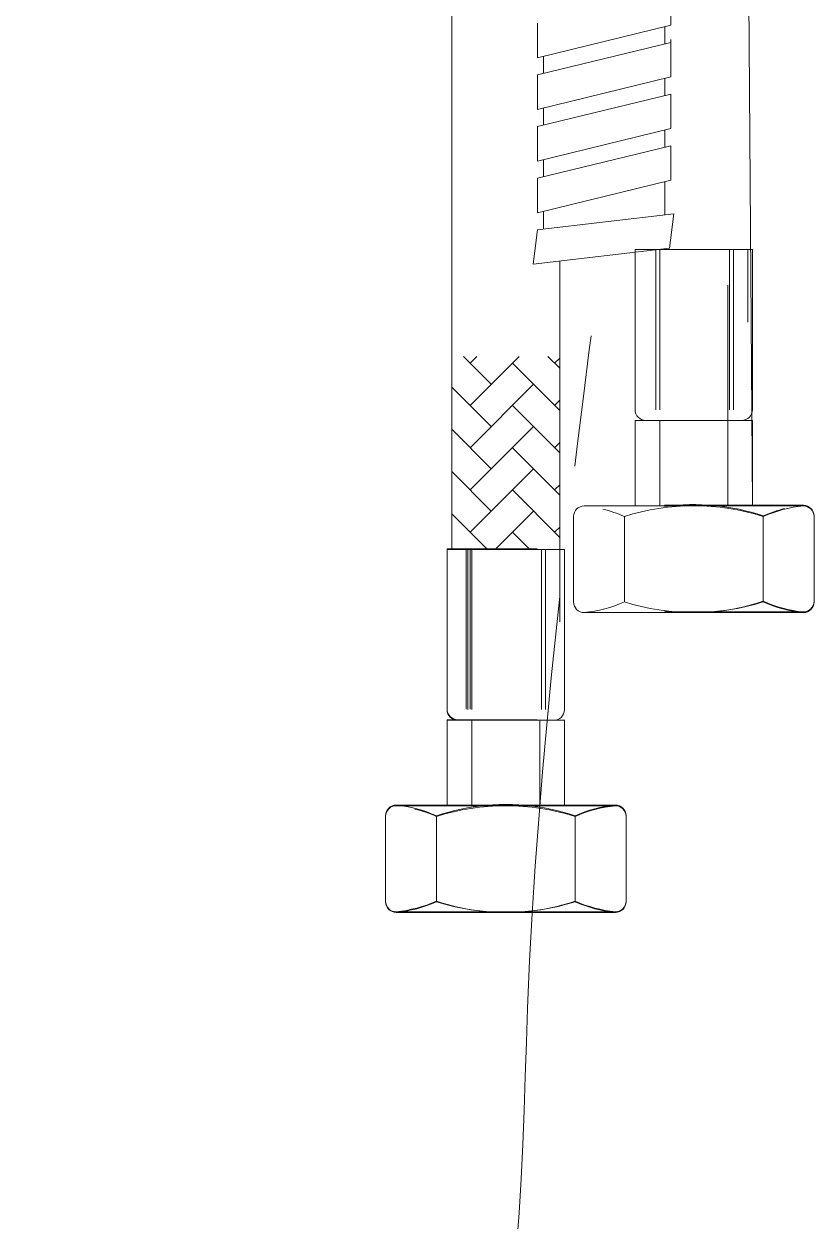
# Model space of a CAD drawing. Header units: inches. Extents: x 20229 to 21001, y -6726 to -5634.
# Drawn here: x 20331 to 20405.1, y -6605.3 to -6493.2 of the extents above; entities that cross this region are included whole.
import ezdxf

# ---------------------------------------------------------------- set-up
doc = ezdxf.new("R2010")
doc.units = ezdxf.units.IN
doc.header["$LTSCALE"] = 4.84
doc.header["$MEASUREMENT"] = 0
doc.linetypes.add('CENTERX2', pattern=[20.32, 12.7, -2.54, 2.54, -2.54])
doc.layers.get('0').update_dxf_attribs({"linetype": 'CONTINUOUS', "lineweight": 13})
doc.layers.add('CENTER', color=1, linetype='CENTERX2', lineweight=15)

msp = doc.modelspace()

# ---------------------------------------------------------------- linework, layer by layer
for p, q in [((20371.11, -6542.35), (20371.11, -6475.66)), ((20399.29, -6538.26), (20398.85, -6475.66)), ((20391.63, -6490.08), (20391.63, -6493.3)), ((20379.13, -6493.11), (20379.13, -6496.34)), ((20391.63, -6493.3), (20379.13, -6496.34)), ((20391.07, -6493.44), (20391.07, -6495.05)), ((20391.63, -6494.92), (20379.13, -6497.95)), ((20391.63, -6494.92), (20391.63, -6494.62)), ((20391.63, -6494.92), (20391.63, -6498.14)), ((20379.69, -6496.2), (20379.69, -6497.82)), ((20379.13, -6497.95), (20379.13, -6501.18)), ((20391.63, -6498.14), (20379.13, -6501.18)), ((20391.07, -6498.28), (20391.07, -6499.89)), ((20391.63, -6499.76), (20379.13, -6502.79)), ((20391.63, -6499.76), (20391.63, -6502.98)), ((20379.69, -6501.04), (20379.69, -6502.66)), ((20379.13, -6502.79), (20379.13, -6506.02)), ((20391.63, -6502.98), (20379.13, -6506.02)), ((20391.07, -6503.12), (20391.07, -6504.73)), ((20391.63, -6504.6), (20379.13, -6507.63)), ((20391.63, -6504.6), (20391.63, -6507.82)), ((20379.69, -6505.88), (20379.69, -6507.49)), ((20379.13, -6507.63), (20379.13, -6510.86)), ((20391.63, -6507.82), (20379.13, -6510.86)), ((20391.07, -6507.96), (20391.07, -6511.08)), ((20379.69, -6510.72), (20379.69, -6512.33)), ((20391.91, -6510.98), (20379.12, -6512.47)), ((20391.91, -6510.98), (20391.51, -6514.18)), ((20379.13, -6512.47), (20378.74, -6515.67)), ((20391.51, -6514.18), (20378.74, -6515.67)), ((20388.29, -6529.32), (20388.29, -6514.32)), ((20399.29, -6514.32), (20388.29, -6514.32)), ((20390.23, -6529.32), (20390.23, -6514.32)), ((20390.6, -6529.32), (20390.6, -6514.32)), ((20397.14, -6529.32), (20397.14, -6514.32)), ((20397.51, -6529.32), (20397.51, -6514.32)), ((20398.86, -6514.32), (20398.86, -6521.1)), ((20399.29, -6529.32), (20399.29, -6514.32)), ((20381.24, -6542.35), (20381.24, -6515.38)), ((20396.97, -6538.26), (20396.97, -6517.66)), ((20388.29, -6538.32), (20388.29, -6530.32)), ((20399.29, -6530.32), (20388.29, -6530.32)), ((20390.62, -6538.32), (20390.62, -6530.32)), ((20396.97, -6538.32), (20396.97, -6530.32)), ((20399.29, -6538.32), (20399.29, -6530.32)), ((20383.52, -6538.32), (20404.06, -6538.32)), ((20399.29, -6538.32), (20388.29, -6538.32)), ((20399.29, -6538.32), (20388.29, -6538.32)), ((20391.06, -6538.26), (20399.29, -6538.26)), ((20404.06, -6538.26), (20391.06, -6538.26)), ((20382.52, -6539.32), (20382.52, -6547.32)), ((20387.29, -6539.32), (20387.29, -6547.32)), ((20400.29, -6539.26), (20400.29, -6547.26)), ((20400.29, -6539.32), (20400.29, -6547.32)), ((20405.06, -6539.26), (20405.06, -6547.26)), ((20405.06, -6539.32), (20405.06, -6547.32)), ((20370.67, -6557.35), (20370.67, -6542.35)), ((20370.67, -6542.35), (20379.12, -6542.35)), ((20370.67, -6557.41), (20370.67, -6542.41)), ((20381.67, -6542.41), (20370.67, -6542.41)), ((20372.46, -6557.35), (20372.46, -6542.35)), ((20372.61, -6557.41), (20372.61, -6542.41)), ((20372.83, -6557.35), (20372.83, -6542.35)), ((20372.98, -6557.41), (20372.98, -6542.41)), ((20379.52, -6557.41), (20379.52, -6542.41)), ((20379.89, -6557.41), (20379.89, -6542.41)), ((20381.23, -6542.41), (20381.23, -6549.19)), ((20381.67, -6557.41), (20381.67, -6542.41)), ((20383.52, -6548.32), (20404.06, -6548.32)), ((20404.06, -6548.26), (20391.06, -6548.26)), ((20370.67, -6558.35), (20379.12, -6558.35)), ((20370.67, -6566.35), (20370.67, -6558.35)), ((20370.67, -6566.41), (20370.67, -6558.41)), ((20381.67, -6558.41), (20370.67, -6558.41)), ((20373, -6566.35), (20373, -6558.35)), ((20373, -6566.41), (20373, -6558.41)), ((20379.35, -6566.41), (20379.35, -6558.41)), ((20381.67, -6566.35), (20381.67, -6558.35)), ((20381.67, -6566.41), (20381.67, -6558.41)), ((20379.12, -6566.35), (20365.9, -6566.35)), ((20365.9, -6566.41), (20386.44, -6566.41)), ((20370.67, -6566.35), (20379.12, -6566.35)), ((20381.67, -6566.41), (20370.67, -6566.41)), ((20381.67, -6566.41), (20370.67, -6566.41)), ((20373.22, -6566.35), (20386.44, -6566.35)), ((20381.67, -6566.35), (20373.22, -6566.35)), ((20364.9, -6567.35), (20364.9, -6575.35)), ((20364.9, -6567.41), (20364.9, -6575.41)), ((20369.67, -6567.35), (20369.67, -6575.35)), ((20369.67, -6567.41), (20369.67, -6575.41)), ((20382.67, -6567.35), (20382.67, -6575.35)), ((20382.67, -6567.41), (20382.67, -6575.41)), ((20387.44, -6567.35), (20387.44, -6575.35)), ((20387.44, -6567.41), (20387.44, -6575.41)), ((20379.12, -6576.35), (20365.9, -6576.35)), ((20365.9, -6576.41), (20386.44, -6576.41)), ((20373.22, -6576.35), (20386.44, -6576.35))]:
    msp.add_line(p, q)
at = {"linetype": 'Continuous'}
for p, q in [((20374.81, -6526.93), (20372.2, -6524.32)), ((20372.83, -6524.95), (20373.46, -6524.32)), ((20372.83, -6528.91), (20377.42, -6524.32)), ((20381.23, -6529.39), (20376.79, -6524.95)), ((20381.23, -6525.43), (20380.12, -6524.32)), ((20380.75, -6524.95), (20381.23, -6524.47)), ((20374.81, -6530.89), (20371.11, -6527.19)), ((20372.83, -6532.87), (20378.77, -6526.93)), ((20380.75, -6528.91), (20381.23, -6528.43)), ((20381.23, -6533.35), (20376.79, -6528.91)), ((20372.83, -6536.83), (20378.77, -6530.89)), ((20374.81, -6534.85), (20371.11, -6531.15)), ((20381.23, -6537.31), (20376.79, -6532.87)), ((20380.75, -6532.87), (20381.23, -6532.39)), ((20374.81, -6538.81), (20371.11, -6535.11)), ((20372.83, -6540.79), (20378.77, -6534.85)), ((20380.75, -6536.83), (20381.23, -6536.35)), ((20381.23, -6541.27), (20376.79, -6536.83)), ((20374.45, -6542.41), (20371.11, -6539.07)), ((20375.17, -6542.41), (20378.77, -6538.81)), ((20378.41, -6542.41), (20376.79, -6540.79)), ((20380.75, -6540.79), (20381.23, -6540.31))]:
    msp.add_line(p, q, dxfattribs=at)
for centre, radius, start, end in [((20389.29, -6529.32), 1, 180, 270), ((20398.29, -6529.32), 1, 270, 0), ((20383.52, -6539.32), 1, 90, 180), ((20382.21, -6550.86), 12.61, 66.2483, 75.936), ((20393.79, -6559.94), 21.63, 72.5082, 107.4918), ((20393.79, -6558.71), 20.51, 71.5208, 97.6563), ((20405.37, -6550.86), 12.61, 95.9497, 113.7517), ((20405.37, -6550.8), 12.61, 104.064, 113.7517), ((20404.06, -6539.26), 1, 0, 90), ((20404.06, -6539.32), 1, 0, 90), ((20383.52, -6547.32), 1, 180, 270), ((20382.21, -6535.78), 12.61, 275.9497, 293.7517), ((20393.79, -6526.69), 21.63, 252.5081, 287.4919), ((20393.79, -6527.81), 20.51, 262.3437, 288.4792), ((20405.37, -6535.72), 12.61, 246.2483, 264.0503), ((20405.37, -6535.78), 12.61, 246.2483, 264.0503), ((20404.06, -6547.26), 1, 270, 0), ((20404.06, -6547.32), 1, 270, 0), ((20371.67, -6557.35), 1, 180, 270), ((20371.67, -6557.41), 1, 180, 270), ((20380.67, -6557.41), 1, 270, 0), ((20365.9, -6567.35), 1, 90, 180), ((20365.9, -6567.41), 1, 90, 180), ((20364.59, -6578.89), 12.61, 66.2483, 84.0503), ((20364.59, -6578.95), 12.61, 66.2483, 75.936), ((20376.17, -6586.8), 20.51, 81.7372, 108.4792), ((20376.17, -6588.04), 21.63, 72.5082, 107.4918), ((20376.17, -6586.8), 20.51, 71.5208, 98.2628), ((20387.75, -6578.89), 12.61, 95.9497, 113.7517), ((20387.75, -6578.95), 12.61, 95.9497, 113.7517), ((20386.44, -6567.35), 1, 0, 90), ((20386.44, -6567.41), 1, 0, 90), ((20365.9, -6575.35), 1, 180, 270), ((20365.9, -6575.41), 1, 180, 270), ((20364.59, -6563.81), 12.61, 275.9497, 293.7517), ((20364.59, -6563.87), 12.61, 275.9497, 293.7517), ((20376.17, -6555.9), 20.51, 251.5208, 278.2628), ((20376.17, -6554.78), 21.63, 252.5081, 287.4919), ((20376.17, -6555.9), 20.51, 261.7372, 288.4792), ((20387.75, -6563.81), 12.61, 246.2483, 264.0503), ((20387.75, -6563.87), 12.61, 246.2483, 264.0503), ((20386.44, -6575.35), 1, 270, 0), ((20386.44, -6575.41), 1, 270, 0)]:
    msp.add_arc(centre, radius, start, end)
at = {"layer": 'CENTER'}
msp.add_spline([(20315.69, -6640.64), (20323.94, -6651.45), (20325.75, -6652.21), (20350.29, -6655.45), (20370.09, -6635.68), (20378.21, -6585.36), (20385.12, -6514.93)], degree=3, dxfattribs=at)

doc.saveas('drawing.dxf')
